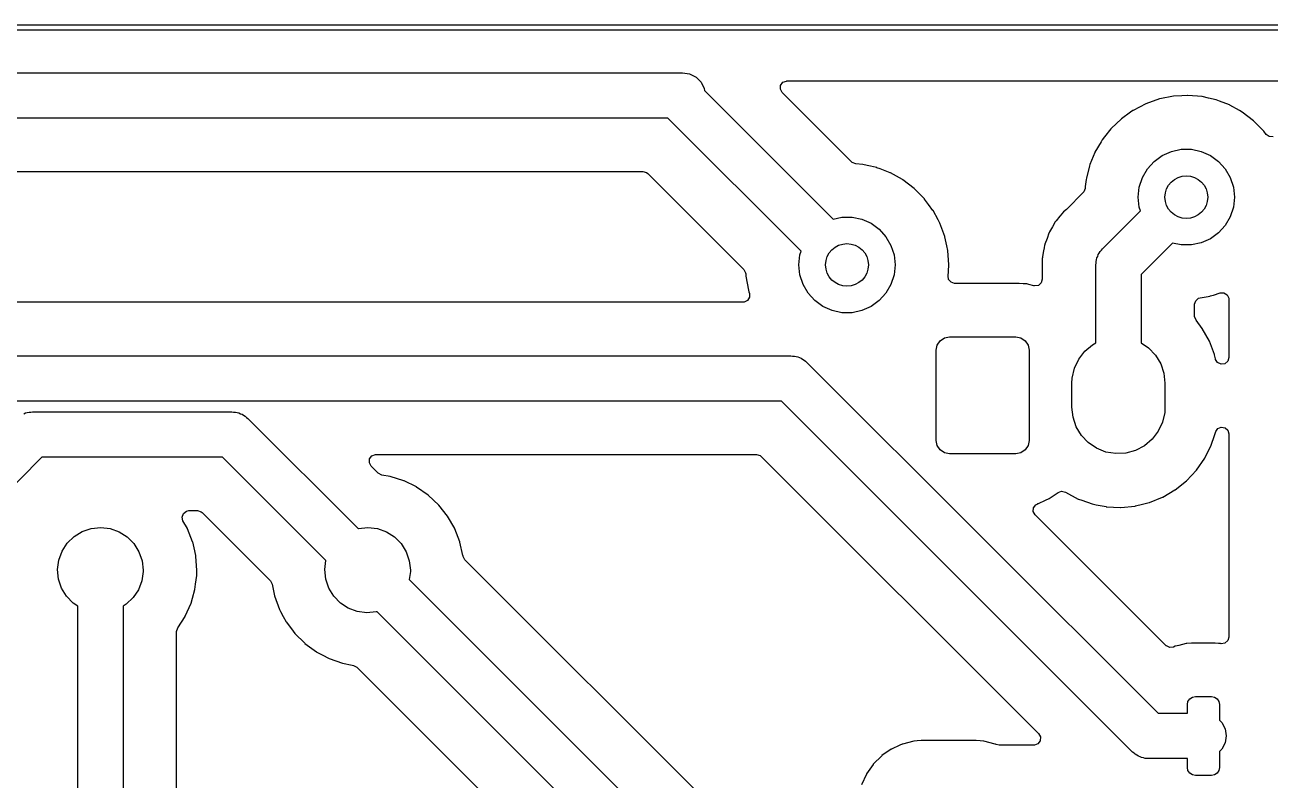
# Model space of a CAD drawing. Extents: x 86.3 to 160.1, y -151.8 to -76.2.
# Drawn here: x 109.71 to 133.01, y -90.29 to -76.15 of the extents above; entities that cross this region are included whole.
import ezdxf

# ---------------------------------------------------------------- set-up
doc = ezdxf.new("R2010")
doc.units = 0
doc.layers.add('BLACK', color=7, linetype='CONTINUOUS')

msp = doc.modelspace()

# ---------------------------------------------------------------- linework, layer by layer
at = {"layer": 'BLACK', "linetype": 'CONTINUOUS'}
for p, q in [((86.36, -76.15), (160.02, -76.15)), ((159.97, -76.25), (86.41, -76.25)), ((89.535, -77.045), (122.02, -77.045)), ((122.02, -77.045), (122.151, -77.0658)), ((122.151, -77.0658), (122.27, -77.1262)), ((122.27, -77.1262), (122.364, -77.2202)), ((122.364, -77.2202), (122.424, -77.3387)), ((122.424, -77.3387), (122.431, -77.3796)), ((123.848, -77.3533), (123.853, -77.2825)), ((123.882, -77.4156), (123.848, -77.3533)), ((123.853, -77.2825), (123.895, -77.2256)), ((123.895, -77.2256), (123.962, -77.2008)), ((123.962, -77.2008), (123.971, -77.2005)), ((123.971, -77.2005), (133.839, -77.2005)), ((122.431, -77.3796), (124.836, -79.785)), ((125.181, -78.7151), (123.882, -77.4156)), ((130.942, -77.5372), (130.688, -77.6264)), ((130.947, -77.5363), (130.942, -77.5372)), ((131.202, -77.4855), (130.947, -77.5363)), ((130.947, -77.5363), (130.947, -77.5363)), ((131.206, -77.4847), (131.202, -77.4855)), ((131.202, -77.4855), (131.202, -77.4855)), ((131.361, -77.4761), (131.206, -77.4847)), ((131.47, -77.4701), (131.361, -77.4761)), ((131.475, -77.4699), (131.47, -77.4701)), ((131.47, -77.4701), (131.47, -77.4701)), ((131.743, -77.4931), (131.475, -77.4699)), ((131.857, -77.5195), (131.743, -77.4931)), ((132.001, -77.5529), (131.857, -77.5195)), ((132.005, -77.5539), (132.001, -77.5529)), ((132.001, -77.5529), (132.001, -77.5529)), ((132.067, -77.5776), (132.005, -77.5539)), ((132.252, -77.6494), (132.067, -77.5776)), ((130.401, -77.7852), (130.23, -77.9069)), ((130.446, -77.753), (130.401, -77.7852)), ((130.449, -77.7504), (130.446, -77.753)), ((130.446, -77.753), (130.446, -77.753)), ((130.688, -77.6264), (130.449, -77.7504)), ((132.256, -77.651), (132.252, -77.6494)), ((132.252, -77.6494), (132.252, -77.6494)), ((132.26, -77.6532), (132.256, -77.651)), ((132.438, -77.753), (132.26, -77.6532)), ((132.26, -77.6532), (132.26, -77.6532)), ((132.491, -77.7825), (132.438, -77.753)), ((132.705, -77.9458), (132.491, -77.7825)), ((121.744, -77.895), (89.711, -77.895)), ((124.237, -80.3883), (121.744, -77.895)), ((130.23, -77.9069), (130.036, -78.0927)), ((132.894, -78.1376), (132.705, -77.9458)), ((129.913, -78.2479), (129.869, -78.304)), ((130.033, -78.0962), (129.913, -78.2479)), ((130.036, -78.0927), (130.033, -78.0962)), ((132.896, -78.1412), (132.894, -78.1376)), ((132.94, -78.1997), (132.896, -78.1412)), ((132.997, -78.2429), (132.94, -78.1997)), ((133.068, -78.2479), (132.997, -78.2429)), ((129.85, -78.3369), (129.736, -78.5329)), ((129.869, -78.304), (129.85, -78.3369)), ((130.995, -78.5956), (131.167, -78.519)), ((131.167, -78.519), (131.351, -78.4799)), ((131.351, -78.4799), (131.539, -78.4799)), ((131.539, -78.4799), (131.723, -78.519)), ((131.723, -78.519), (131.895, -78.5956)), ((125.193, -78.7257), (125.181, -78.7151)), ((125.259, -78.7515), (125.193, -78.7257)), ((125.393, -78.7631), (125.259, -78.7515)), ((129.732, -78.5409), (129.642, -78.7631)), ((129.734, -78.5368), (129.732, -78.5409)), ((129.736, -78.5329), (129.734, -78.5368)), ((129.736, -78.5329), (129.736, -78.5329)), ((130.717, -78.846), (130.843, -78.7062)), ((130.843, -78.7062), (130.995, -78.5956)), ((131.895, -78.5956), (132.047, -78.7062)), ((132.047, -78.7062), (132.173, -78.846)), ((101.816, -78.8955), (121.277, -78.8955)), ((121.277, -78.8955), (121.345, -78.9155)), ((121.345, -78.9155), (121.366, -78.9324)), ((121.366, -78.9324), (123.163, -80.7287)), ((125.475, -78.7821), (125.393, -78.7631)), ((125.651, -78.8229), (125.475, -78.7821)), ((125.655, -78.8239), (125.651, -78.8229)), ((125.651, -78.8229), (125.651, -78.8229)), ((125.717, -78.8476), (125.655, -78.8239)), ((125.902, -78.9194), (125.717, -78.8476)), ((125.906, -78.921), (125.902, -78.9194)), ((125.902, -78.9194), (125.902, -78.9194)), ((125.91, -78.9232), (125.906, -78.921)), ((126.132, -79.0474), (125.91, -78.9232)), ((125.91, -78.9232), (125.91, -78.9232)), ((129.632, -78.7905), (129.575, -79.0204)), ((129.633, -78.7862), (129.632, -78.7905)), ((129.632, -78.7905), (129.632, -78.7905)), ((129.642, -78.7631), (129.633, -78.7862)), ((130.623, -79.0089), (130.717, -78.846)), ((132.173, -78.846), (132.267, -79.0089)), ((126.141, -79.0525), (126.132, -79.0474)), ((126.355, -79.2158), (126.141, -79.0525)), ((126.544, -79.4076), (126.355, -79.2158)), ((129.551, -79.213), (129.524, -79.2787)), ((129.555, -79.1769), (129.551, -79.213)), ((129.568, -79.0474), (129.555, -79.1769)), ((129.575, -79.0204), (129.568, -79.0474)), ((130.545, -79.375), (130.565, -79.1879)), ((130.565, -79.1879), (130.623, -79.0089)), ((132.267, -79.0089), (132.325, -79.1879)), ((132.325, -79.1879), (132.345, -79.375)), ((126.546, -79.4112), (126.544, -79.4076)), ((126.62, -79.5108), (126.546, -79.4112)), ((126.546, -79.4112), (126.546, -79.4112)), ((129.515, -79.2892), (129.206, -79.5979)), ((129.524, -79.2787), (129.515, -79.2892)), ((130.565, -79.5621), (130.545, -79.375)), ((132.345, -79.375), (132.325, -79.5621)), ((126.704, -79.6241), (126.62, -79.5108)), ((126.706, -79.628), (126.704, -79.6241)), ((126.8, -79.8029), (126.706, -79.628)), ((129.149, -79.6476), (129.083, -79.7285)), ((129.2, -79.604), (129.149, -79.6476)), ((129.206, -79.5979), (129.2, -79.604)), ((129.874, -80.3445), (130.587, -79.6317)), ((130.587, -79.6317), (130.565, -79.5621)), ((132.325, -79.5621), (132.267, -79.7411)), ((124.836, -79.785), (125.001, -79.7499)), ((125.001, -79.7499), (125.189, -79.7499)), ((125.189, -79.7499), (125.373, -79.789)), ((125.373, -79.789), (125.545, -79.8656)), ((125.545, -79.8656), (125.697, -79.9762)), ((126.832, -79.8609), (126.8, -79.8029)), ((126.833, -79.8651), (126.832, -79.8609)), ((126.905, -80.0605), (126.833, -79.8651)), ((126.833, -79.8651), (126.833, -79.8651)), ((128.993, -79.8393), (128.941, -79.9303)), ((128.996, -79.8347), (128.993, -79.8393)), ((128.993, -79.8393), (128.993, -79.8393)), ((128.999, -79.8305), (128.996, -79.8347)), ((129.002, -79.8266), (128.999, -79.8305)), ((129.005, -79.8229), (129.002, -79.8266)), ((129.007, -79.8183), (129.005, -79.8229)), ((129.078, -79.734), (129.007, -79.8183)), ((129.08, -79.7327), (129.078, -79.734)), ((129.083, -79.7285), (129.08, -79.7327)), ((132.173, -79.904), (132.047, -80.0438)), ((132.267, -79.7411), (132.173, -79.904)), ((125.697, -79.9762), (125.823, -80.116)), ((125.823, -80.116), (125.917, -80.2789)), ((126.925, -80.1134), (126.905, -80.0605)), ((126.926, -80.1178), (126.925, -80.1134)), ((126.962, -80.2855), (126.926, -80.1178)), ((128.838, -80.1501), (128.799, -80.2531)), ((128.839, -80.1484), (128.838, -80.1501)), ((128.874, -80.0499), (128.839, -80.1484)), ((128.876, -80.0449), (128.874, -80.0499)), ((128.874, -80.0499), (128.874, -80.0499)), ((128.879, -80.0403), (128.876, -80.0449)), ((128.881, -80.0361), (128.879, -80.0403)), ((128.883, -80.0318), (128.881, -80.0361)), ((128.885, -80.0268), (128.883, -80.0318)), ((128.941, -79.9319), (128.885, -80.0268)), ((128.941, -79.9303), (128.941, -79.9319)), ((132.047, -80.0438), (131.895, -80.1544)), ((125.917, -80.2789), (125.975, -80.4579)), ((126.981, -80.3765), (126.962, -80.2855)), ((127, -80.645), (126.981, -80.3765)), ((128.774, -80.3824), (128.754, -80.4853)), ((128.785, -80.3218), (128.774, -80.3807)), ((128.774, -80.3807), (128.774, -80.3824)), ((128.794, -80.2723), (128.785, -80.3218)), ((128.796, -80.2673), (128.794, -80.2723)), ((128.797, -80.2628), (128.796, -80.2673)), ((128.798, -80.2583), (128.797, -80.2628)), ((128.799, -80.2531), (128.798, -80.2583)), ((129.831, -80.3952), (129.855, -80.3715)), ((129.855, -80.3715), (129.874, -80.3445)), ((131.186, -80.235), (130.6, -80.821)), ((131.351, -80.2701), (131.186, -80.235)), ((131.539, -80.2701), (131.351, -80.2701)), ((131.723, -80.231), (131.539, -80.2701)), ((131.895, -80.1544), (131.723, -80.231)), ((124.195, -80.645), (124.215, -80.4579)), ((124.215, -80.4579), (124.237, -80.3883)), ((125.975, -80.4579), (125.995, -80.645)), ((128.75, -80.5342), (128.749, -80.5357)), ((128.749, -80.5357), (128.749, -80.6254)), ((128.751, -80.5104), (128.75, -80.5145)), ((128.75, -80.5145), (128.75, -80.5145)), ((128.75, -80.5145), (128.75, -80.5342)), ((128.752, -80.5022), (128.751, -80.5063)), ((128.751, -80.5063), (128.751, -80.5104)), ((128.753, -80.4958), (128.752, -80.5011)), ((128.752, -80.5011), (128.752, -80.5011)), ((128.752, -80.5011), (128.752, -80.5021)), ((128.752, -80.5021), (128.752, -80.5022)), ((128.754, -80.4853), (128.753, -80.4905)), ((128.753, -80.4905), (128.753, -80.4958)), ((129.75, -80.645), (129.755, -80.612)), ((129.755, -80.5785), (129.766, -80.5467)), ((129.755, -80.612), (129.755, -80.5785)), ((129.766, -80.5467), (129.771, -80.5137)), ((129.771, -80.5137), (129.786, -80.4839)), ((129.786, -80.4839), (129.796, -80.4521)), ((129.796, -80.4521), (129.816, -80.425)), ((129.816, -80.425), (129.831, -80.3952)), ((123.163, -80.7287), (123.197, -80.791)), ((123.197, -80.791), (123.2, -80.8128)), ((123.2, -80.8128), (123.2, -80.8338)), ((123.2, -80.8338), (123.201, -80.8541)), ((124.215, -80.8321), (124.195, -80.645)), ((124.273, -81.0111), (124.215, -80.8321)), ((125.975, -80.8321), (125.917, -81.0111)), ((125.995, -80.645), (125.975, -80.8321)), ((126.986, -80.8467), (126.996, -80.7678)), ((126.996, -80.9158), (126.986, -80.8467)), ((126.996, -80.7678), (126.997, -80.7646)), ((126.996, -80.7678), (126.996, -80.7678)), ((126.997, -80.7646), (127, -80.645)), ((128.749, -80.6284), (128.747, -80.7323)), ((128.747, -80.7323), (128.748, -80.7376)), ((128.748, -80.7376), (128.748, -80.7376)), ((128.748, -80.7376), (128.748, -80.7402)), ((128.748, -80.7402), (128.749, -80.7585)), ((128.749, -80.6254), (128.749, -80.6284)), ((128.749, -80.7585), (128.749, -80.9134)), ((129.75, -82.1063), (129.75, -80.645)), ((130.6, -80.821), (130.6, -82.1031)), ((123.201, -80.8541), (123.25, -81.1188)), ((124.367, -81.174), (124.273, -81.0111)), ((125.917, -81.0111), (125.823, -81.174)), ((127.042, -80.9695), (126.996, -80.9158)), ((127.11, -80.9895), (127.042, -80.9695)), ((128.317, -80.9895), (127.11, -80.9895)), ((128.32, -80.9897), (128.317, -80.9895)), ((128.394, -80.9957), (128.32, -80.9897)), ((128.32, -80.9897), (128.32, -80.9897)), ((128.458, -81.0009), (128.394, -80.9957)), ((128.496, -81.0108), (128.458, -81.0009)), ((128.592, -81.0354), (128.496, -81.0108)), ((128.606, -81.0381), (128.592, -81.0354)), ((128.676, -81.028), (128.606, -81.0381)), ((128.729, -80.9815), (128.676, -81.028)), ((128.749, -80.9134), (128.729, -80.9815)), ((123.236, -81.3107), (123.172, -81.3425)), ((123.272, -81.2496), (123.236, -81.3107)), ((123.25, -81.1188), (123.259, -81.1471)), ((123.259, -81.1471), (123.269, -81.1786)), ((123.269, -81.1786), (123.272, -81.2496)), ((124.493, -81.3138), (124.367, -81.174)), ((124.645, -81.4244), (124.493, -81.3138)), ((125.697, -81.3138), (125.545, -81.4244)), ((125.823, -81.174), (125.697, -81.3138)), ((131.6, -81.3826), (131.621, -81.3145)), ((131.621, -81.3145), (131.674, -81.268)), ((131.674, -81.268), (131.706, -81.2583)), ((131.706, -81.2583), (131.89, -81.2277)), ((131.89, -81.2277), (131.894, -81.2264)), ((131.894, -81.2264), (131.952, -81.208)), ((131.894, -81.2264), (131.894, -81.2264)), ((131.952, -81.208), (132.076, -81.169)), ((132.076, -81.169), (132.146, -81.1675)), ((132.146, -81.1675), (132.207, -81.2046)), ((132.207, -81.2046), (132.238, -81.2686)), ((132.238, -81.2686), (132.239, -81.2891)), ((132.239, -81.2891), (132.239, -82.3791)), ((123.15, -81.3445), (101.816, -81.3445)), ((123.172, -81.3425), (123.15, -81.3445)), ((124.817, -81.501), (124.645, -81.4244)), ((125.001, -81.5401), (124.817, -81.501)), ((125.189, -81.5401), (125.001, -81.5401)), ((125.373, -81.501), (125.189, -81.5401)), ((125.545, -81.4244), (125.373, -81.501)), ((131.6, -81.602), (131.6, -81.3826)), ((131.601, -81.6121), (131.6, -81.602)), ((131.626, -81.6784), (131.601, -81.6121)), ((131.744, -81.833), (131.626, -81.6784)), ((126.838, -82.0632), (126.919, -82.009)), ((126.919, -82.009), (127.015, -81.99)), ((127.015, -81.99), (128.255, -81.99)), ((128.255, -81.99), (128.351, -82.009)), ((128.351, -82.009), (128.432, -82.0632)), ((131.876, -82.0703), (131.744, -81.833)), ((126.765, -82.24), (126.784, -82.1443)), ((126.765, -83.93), (126.765, -82.24)), ((126.784, -82.1443), (126.838, -82.0632)), ((128.432, -82.0632), (128.486, -82.1443)), ((128.486, -82.1443), (128.505, -82.24)), ((128.505, -82.24), (128.505, -83.93)), ((129.545, -82.26), (129.689, -82.1387)), ((129.689, -82.1387), (129.75, -82.1063)), ((130.6, -82.1031), (130.739, -82.1975)), ((130.739, -82.1975), (130.868, -82.334)), ((131.972, -82.3242), (131.876, -82.0703)), ((100.69, -82.345), (124.045, -82.345)), ((124.045, -82.345), (124.078, -82.3502)), ((124.078, -82.3502), (124.111, -82.3502)), ((124.111, -82.3502), (124.143, -82.3606)), ((124.143, -82.3606), (124.176, -82.3658)), ((124.176, -82.3658), (124.206, -82.381)), ((124.206, -82.381), (124.238, -82.3913)), ((124.238, -82.3913), (124.265, -82.411)), ((124.265, -82.411), (124.295, -82.4262)), ((124.295, -82.4262), (124.318, -82.4498)), ((124.318, -82.4498), (124.346, -82.4695)), ((124.346, -82.4695), (130.916, -89.04)), ((129.351, -82.5796), (129.431, -82.4093)), ((129.431, -82.4093), (129.545, -82.26)), ((130.868, -82.334), (130.965, -82.4951)), ((131.973, -82.3286), (131.972, -82.3242)), ((131.973, -82.3287), (131.973, -82.3286)), ((131.99, -82.4063), (131.973, -82.3287)), ((131.993, -82.4146), (131.99, -82.4063)), ((132.031, -82.4744), (131.993, -82.4146)), ((132.096, -82.5038), (132.031, -82.4744)), ((132.219, -82.4472), (132.166, -82.4937)), ((132.239, -82.3791), (132.219, -82.4472)), ((129.31, -82.763), (129.351, -82.5796)), ((130.965, -82.4951), (131.025, -82.6732)), ((131.025, -82.6732), (131.045, -82.86)), ((132.166, -82.4937), (132.096, -82.5038)), ((129.305, -82.86), (129.31, -82.763)), ((129.305, -83.31), (129.305, -82.86)), ((131.045, -82.86), (131.045, -83.31)), ((123.869, -83.195), (100.69, -83.195)), ((109.724, -83.4158), (109.757, -83.4106)), ((109.757, -83.4106), (109.789, -83.4002)), ((109.789, -83.4002), (109.822, -83.4002)), ((109.822, -83.4002), (109.855, -83.395)), ((109.855, -83.395), (113.585, -83.395)), ((113.585, -83.395), (113.618, -83.4002)), ((113.618, -83.4002), (113.651, -83.4002)), ((113.651, -83.4002), (113.683, -83.4106)), ((113.683, -83.4106), (113.716, -83.4158)), ((130.439, -89.7655), (123.869, -83.195)), ((129.325, -83.4968), (129.305, -83.31)), ((131.04, -83.407), (130.999, -83.5904)), ((131.045, -83.31), (131.04, -83.407)), ((109.694, -83.431), (109.724, -83.4158)), ((113.716, -83.4158), (113.746, -83.431)), ((113.746, -83.431), (113.778, -83.4413)), ((113.778, -83.4413), (113.805, -83.461)), ((113.805, -83.461), (113.835, -83.4762)), ((113.835, -83.4762), (113.858, -83.4998)), ((113.858, -83.4998), (113.886, -83.5195)), ((113.886, -83.5195), (115.947, -85.5808)), ((129.385, -83.6749), (129.325, -83.4968)), ((130.999, -83.5904), (130.919, -83.7607)), ((129.482, -83.836), (129.385, -83.6749)), ((129.611, -83.9725), (129.482, -83.836)), ((130.919, -83.7607), (130.805, -83.91)), ((131.91, -84.0217), (131.971, -83.8357)), ((131.971, -83.8357), (131.994, -83.7668)), ((131.994, -83.7668), (132.034, -83.7083)), ((132.034, -83.7083), (132.099, -83.6809)), ((132.099, -83.6809), (132.169, -83.6932)), ((132.169, -83.6932), (132.222, -83.7413)), ((132.222, -83.7413), (132.239, -83.8061)), ((132.239, -83.8061), (132.239, -87.6124)), ((126.784, -84.0257), (126.765, -83.93)), ((126.838, -84.1068), (126.784, -84.0257)), ((126.919, -84.161), (126.838, -84.1068)), ((128.432, -84.1068), (128.351, -84.161)), ((128.486, -84.0257), (128.432, -84.1068)), ((128.505, -83.93), (128.486, -84.0257)), ((129.767, -84.0782), (129.611, -83.9725)), ((129.941, -84.148), (129.767, -84.0782)), ((130.661, -84.0313), (130.495, -84.1189)), ((130.805, -83.91), (130.661, -84.0313)), ((131.789, -84.2647), (131.91, -84.0217)), ((110.031, -84.245), (107.105, -87.171)), ((113.409, -84.245), (110.031, -84.245)), ((115.346, -86.1822), (113.409, -84.245)), ((116.158, -84.3483), (116.163, -84.2775)), ((116.163, -84.2775), (116.205, -84.2206)), ((116.205, -84.2206), (116.272, -84.1958)), ((116.272, -84.1958), (116.281, -84.1955)), ((116.281, -84.1955), (123.402, -84.1955)), ((123.402, -84.1955), (123.47, -84.2155)), ((123.47, -84.2155), (123.491, -84.2324)), ((123.491, -84.2324), (128.681, -89.4219)), ((127.015, -84.18), (126.919, -84.161)), ((128.255, -84.18), (127.015, -84.18)), ((128.351, -84.161), (128.255, -84.18)), ((130.126, -84.1786), (129.941, -84.148)), ((130.314, -84.1688), (130.126, -84.1786)), ((130.495, -84.1189), (130.314, -84.1688)), ((131.635, -84.4877), (131.789, -84.2647)), ((116.192, -84.4106), (116.158, -84.3483)), ((116.325, -84.5442), (116.192, -84.4106)), ((116.394, -84.5795), (116.325, -84.5442)), ((116.546, -84.6043), (116.394, -84.5795)), ((131.449, -84.6861), (131.635, -84.4877)), ((116.801, -84.6859), (116.546, -84.6043)), ((116.806, -84.688), (116.801, -84.6859)), ((117.037, -84.8022), (116.806, -84.688)), ((116.806, -84.688), (116.806, -84.688)), ((117.041, -84.8043), (117.037, -84.8022)), ((117.261, -84.9568), (117.041, -84.8043)), ((131.237, -84.8557), (131.449, -84.6861)), ((117.456, -85.1402), (117.261, -84.9568)), ((128.808, -85.052), (128.877, -85.0206)), ((128.877, -85.0206), (128.917, -84.9928)), ((128.917, -84.9928), (129.044, -84.9045)), ((129.044, -84.9045), (129.111, -84.8821)), ((129.111, -84.8821), (129.182, -84.9009)), ((129.182, -84.9009), (129.184, -84.9022)), ((129.184, -84.9022), (129.424, -85.0286)), ((129.424, -85.0286), (129.428, -85.0302)), ((129.428, -85.0302), (129.428, -85.0302)), ((129.428, -85.0302), (129.49, -85.052)), ((130.756, -85.093), (130.999, -84.9945)), ((130.999, -84.9945), (131.003, -84.9928)), ((130.999, -84.9945), (130.999, -84.9945)), ((131.003, -84.9928), (131.007, -84.9905)), ((131.007, -84.9905), (131.233, -84.858)), ((131.007, -84.9905), (131.007, -84.9905)), ((131.233, -84.858), (131.237, -84.8557)), ((131.233, -84.858), (131.233, -84.858)), ((112.677, -85.298), (112.733, -85.2543)), ((112.733, -85.2543), (112.779, -85.2455)), ((112.779, -85.2455), (112.942, -85.2455)), ((112.942, -85.2455), (113.01, -85.2655)), ((113.01, -85.2655), (113.031, -85.2824)), ((117.622, -85.3503), (117.456, -85.1402)), ((128.582, -85.2625), (128.587, -85.1917)), ((128.616, -85.3248), (128.582, -85.2625)), ((128.587, -85.1917), (128.629, -85.1349)), ((128.629, -85.1349), (128.664, -85.1183)), ((128.663, -85.1168), (128.669, -85.1149)), ((128.664, -85.1183), (128.663, -85.1168)), ((128.669, -85.1149), (128.674, -85.1135)), ((128.674, -85.1135), (128.679, -85.1112)), ((128.679, -85.1112), (128.808, -85.052)), ((128.679, -85.1112), (128.679, -85.1112)), ((129.49, -85.052), (129.68, -85.119)), ((129.68, -85.119), (129.76, -85.1349)), ((129.76, -85.1349), (129.942, -85.1706)), ((129.942, -85.1706), (129.942, -85.1706)), ((129.942, -85.1706), (129.946, -85.1715)), ((129.946, -85.1715), (129.951, -85.1718)), ((129.951, -85.1718), (129.951, -85.1718)), ((129.951, -85.1718), (130.213, -85.1848)), ((130.213, -85.1848), (130.213, -85.1848)), ((130.213, -85.1848), (130.218, -85.185)), ((130.218, -85.185), (130.488, -85.1592)), ((130.488, -85.1592), (130.492, -85.1582)), ((130.492, -85.1582), (130.622, -85.1263)), ((130.492, -85.1582), (130.492, -85.1582)), ((130.622, -85.1263), (130.751, -85.0947)), ((130.751, -85.0947), (130.756, -85.093)), ((112.653, -85.365), (112.677, -85.298)), ((112.67, -85.434), (112.653, -85.365)), ((112.755, -85.5827), (112.67, -85.434)), ((113.031, -85.2824), (114.307, -86.5578)), ((117.755, -85.5827), (117.622, -85.3503)), ((131.065, -87.7743), (128.616, -85.3248)), ((110.505, -85.8544), (110.632, -85.7296)), ((110.632, -85.7296), (110.784, -85.6361)), ((110.784, -85.6361), (110.953, -85.5787)), ((110.953, -85.5787), (111.131, -85.56)), ((111.131, -85.56), (111.308, -85.5811)), ((111.308, -85.5811), (111.476, -85.641)), ((111.476, -85.641), (111.626, -85.7365)), ((111.626, -85.7365), (111.752, -85.8631)), ((112.756, -85.587), (112.755, -85.5827)), ((112.85, -85.8278), (112.756, -85.587)), ((112.756, -85.587), (112.756, -85.587)), ((115.947, -85.5808), (115.953, -85.5787)), ((115.953, -85.5787), (116.131, -85.56)), ((116.131, -85.56), (116.308, -85.5811)), ((116.308, -85.5811), (116.476, -85.641)), ((116.476, -85.641), (116.626, -85.7365)), ((116.626, -85.7365), (116.752, -85.8631)), ((117.756, -85.587), (117.755, -85.5827)), ((117.85, -85.8278), (117.756, -85.587)), ((117.756, -85.587), (117.756, -85.587)), ((110.408, -86.0043), (110.505, -85.8544)), ((111.752, -85.8631), (111.846, -86.0143)), ((112.852, -85.8321), (112.85, -85.8278)), ((112.877, -85.9442), (112.852, -85.8321)), ((112.909, -86.0848), (112.877, -85.9442)), ((116.752, -85.8631), (116.846, -86.0143)), ((117.852, -85.8321), (117.85, -85.8278)), ((117.853, -85.8367), (117.852, -85.8321)), ((117.909, -86.0848), (117.853, -85.8367)), ((110.325, -86.3488), (110.347, -86.1719)), ((110.347, -86.1719), (110.408, -86.0043)), ((111.846, -86.0143), (111.905, -86.1828)), ((111.905, -86.1828), (111.925, -86.36)), ((112.911, -86.0931), (112.909, -86.0848)), ((112.911, -86.0978), (112.911, -86.0931)), ((112.918, -86.1893), (112.911, -86.0978)), ((112.911, -86.0978), (112.911, -86.0978)), ((112.931, -86.36), (112.918, -86.1893)), ((115.325, -86.3488), (115.346, -86.1822)), ((116.846, -86.0143), (116.905, -86.1828)), ((116.905, -86.1828), (116.925, -86.36)), ((117.911, -86.0931), (117.909, -86.0848)), ((117.911, -86.0968), (117.911, -86.0931)), ((117.912, -86.1028), (117.911, -86.0968)), ((117.946, -86.1652), (117.912, -86.1028)), ((123.206, -91.4251), (117.946, -86.1652)), ((110.342, -86.5263), (110.325, -86.3488)), ((111.925, -86.3823), (111.9, -86.559)), ((111.925, -86.36), (111.925, -86.3823)), ((112.928, -86.4429), (112.93, -86.3928)), ((112.928, -86.4545), (112.928, -86.4429)), ((112.93, -86.3928), (112.931, -86.36)), ((115.342, -86.5263), (115.325, -86.3488)), ((116.925, -86.3823), (116.903, -86.5369)), ((116.925, -86.36), (116.925, -86.3823)), ((110.399, -86.6956), (110.342, -86.5263)), ((111.9, -86.559), (111.837, -86.7257)), ((112.894, -86.72), (112.907, -86.6223)), ((112.907, -86.6223), (112.928, -86.4576)), ((112.928, -86.4576), (112.928, -86.4545)), ((112.928, -86.4576), (112.928, -86.4576)), ((114.307, -86.5578), (114.341, -86.6223)), ((114.341, -86.6223), (114.385, -86.8425)), ((115.399, -86.6956), (115.342, -86.5263)), ((116.903, -86.5369), (122.829, -92.4625)), ((110.491, -86.8481), (110.399, -86.6956)), ((110.615, -86.9764), (110.491, -86.8481)), ((111.738, -86.8742), (111.609, -86.9972)), ((111.837, -86.7257), (111.738, -86.8742)), ((112.822, -86.9775), (112.848, -86.8857)), ((112.848, -86.8857), (112.893, -86.7245)), ((112.893, -86.7245), (112.894, -86.72)), ((112.893, -86.7245), (112.893, -86.7245)), ((114.385, -86.8425), (114.476, -87.0944)), ((115.491, -86.8481), (115.399, -86.6956)), ((115.615, -86.9764), (115.491, -86.8481)), ((110.7, -87.032), (110.615, -86.9764)), ((110.7, -96.9196), (110.7, -87.032)), ((111.609, -86.9972), (111.55, -87.0322)), ((111.55, -87.0322), (111.55, -96.129)), ((112.712, -87.2215), (112.822, -86.9775)), ((114.476, -87.0944), (114.497, -87.1351)), ((114.497, -87.1351), (114.546, -87.2255)), ((115.764, -87.0741), (115.615, -86.9764)), ((115.931, -87.1362), (115.764, -87.0741)), ((116.108, -87.1598), (115.931, -87.1362)), ((116.286, -87.1437), (116.108, -87.1598)), ((116.302, -87.1383), (116.286, -87.1437)), ((122.352, -93.188), (116.302, -87.1383)), ((112.571, -87.4411), (112.709, -87.2255)), ((112.709, -87.2255), (112.712, -87.2215)), ((112.709, -87.2255), (112.709, -87.2255)), ((114.546, -87.2255), (114.602, -87.3301)), ((114.602, -87.3301), (114.605, -87.3339)), ((114.605, -87.3339), (114.605, -87.3339)), ((114.605, -87.3339), (114.731, -87.5023)), ((112.55, -87.5092), (112.571, -87.4411)), ((112.55, -93.4093), (112.55, -87.5092)), ((114.731, -87.5023), (114.762, -87.5445)), ((114.762, -87.5445), (114.766, -87.5478)), ((114.766, -87.5478), (114.766, -87.5478)), ((114.766, -87.5478), (114.949, -87.7297)), ((114.949, -87.7297), (114.952, -87.733)), ((114.952, -87.733), (115.168, -87.8912)), ((131.071, -87.7797), (131.065, -87.7743)), ((131.135, -87.8097), (131.071, -87.7797)), ((131.206, -87.8002), (131.135, -87.8097)), ((131.237, -87.7861), (131.206, -87.8002)), ((131.243, -87.7837), (131.237, -87.7861)), ((131.237, -87.7861), (131.237, -87.7861)), ((131.306, -87.7684), (131.243, -87.7837)), ((131.443, -87.7354), (131.306, -87.7684)), ((131.448, -87.7342), (131.443, -87.7354)), ((131.443, -87.7354), (131.443, -87.7354)), ((131.453, -87.7338), (131.448, -87.7342)), ((131.544, -87.7272), (131.453, -87.7338)), ((131.453, -87.7338), (131.453, -87.7338)), ((131.546, -87.727), (131.544, -87.7272)), ((131.544, -87.7272), (131.544, -87.7272)), ((131.984, -87.727), (131.546, -87.727)), ((131.986, -87.7272), (131.984, -87.727)), ((132.044, -87.7313), (131.986, -87.7272)), ((131.986, -87.7272), (131.986, -87.7272)), ((132.08, -87.7339), (132.044, -87.7313)), ((132.085, -87.7351), (132.08, -87.7339)), ((132.086, -87.7352), (132.085, -87.7351)), ((132.096, -87.7371), (132.086, -87.7352)), ((132.166, -87.727), (132.096, -87.7371)), ((132.219, -87.6805), (132.166, -87.727)), ((132.239, -87.6124), (132.219, -87.6805)), ((115.168, -87.8912), (115.172, -87.8934)), ((115.172, -87.8934), (115.172, -87.8934)), ((115.172, -87.8934), (115.275, -87.9472)), ((115.275, -87.9472), (115.405, -88.0158)), ((115.405, -88.0158), (115.658, -88.104)), ((115.658, -88.104), (115.837, -88.1381)), ((115.837, -88.1381), (115.861, -88.1426)), ((115.861, -88.1426), (115.926, -88.1773)), ((115.926, -88.1773), (120.088, -92.3386)), ((131.476, -88.8201), (131.509, -88.7714)), ((131.509, -88.7714), (131.558, -88.7389)), ((131.558, -88.7389), (131.615, -88.7275)), ((131.615, -88.7275), (131.915, -88.7275)), ((131.915, -88.7275), (131.972, -88.7389)), ((131.972, -88.7389), (132.021, -88.7714)), ((132.021, -88.7714), (132.054, -88.8201)), ((131.465, -88.8775), (131.476, -88.8201)), ((131.465, -89.04), (131.465, -88.8775)), ((132.054, -88.8201), (132.065, -88.8775)), ((132.065, -88.8775), (132.065, -89.1714)), ((130.916, -89.04), (131.465, -89.04)), ((132.065, -89.1714), (132.109, -89.2152)), ((132.109, -89.2152), (132.169, -89.3337)), ((128.681, -89.4219), (128.715, -89.4842)), ((132.169, -89.3337), (132.19, -89.465)), ((132.19, -89.465), (132.169, -89.5963)), ((126.087, -89.6367), (125.928, -89.7094)), ((126.126, -89.6188), (126.087, -89.6367)), ((126.131, -89.6165), (126.126, -89.6188)), ((126.126, -89.6188), (126.126, -89.6188)), ((126.347, -89.5609), (126.131, -89.6165)), ((126.411, -89.5557), (126.347, -89.5609)), ((126.485, -89.5497), (126.411, -89.5557)), ((126.488, -89.5495), (126.485, -89.5497)), ((126.485, -89.5497), (126.485, -89.5497)), ((127.512, -89.5495), (126.488, -89.5495)), ((127.515, -89.5497), (127.512, -89.5495)), ((127.589, -89.5557), (127.515, -89.5497)), ((127.515, -89.5497), (127.515, -89.5497)), ((127.653, -89.5609), (127.589, -89.5557)), ((127.869, -89.6165), (127.653, -89.5609)), ((127.874, -89.6188), (127.869, -89.6165)), ((127.889, -89.6256), (127.874, -89.6188)), ((127.874, -89.6188), (127.874, -89.6188)), ((127.941, -89.637), (127.889, -89.6256)), ((128.592, -89.637), (127.941, -89.637)), ((128.601, -89.6367), (128.592, -89.637)), ((128.667, -89.6119), (128.601, -89.6367)), ((128.71, -89.555), (128.667, -89.6119)), ((128.715, -89.4842), (128.71, -89.555)), ((132.169, -89.5963), (132.109, -89.7148)), ((125.745, -89.8368), (125.587, -89.9946)), ((125.749, -89.8336), (125.745, -89.8368)), ((125.923, -89.7126), (125.749, -89.8336)), ((125.749, -89.8336), (125.749, -89.8336)), ((125.928, -89.7094), (125.923, -89.7126)), ((125.923, -89.7126), (125.923, -89.7126)), ((130.467, -89.7852), (130.439, -89.7655)), ((130.49, -89.8088), (130.467, -89.7852)), ((130.52, -89.824), (130.49, -89.8088)), ((130.547, -89.8437), (130.52, -89.824)), ((130.579, -89.854), (130.547, -89.8437)), ((130.609, -89.8692), (130.579, -89.854)), ((130.642, -89.8744), (130.609, -89.8692)), ((130.674, -89.8848), (130.642, -89.8744)), ((130.707, -89.8848), (130.674, -89.8848)), ((130.74, -89.89), (130.707, -89.8848)), ((131.465, -89.89), (130.74, -89.89)), ((131.465, -90.0525), (131.465, -89.89)), ((132.109, -89.7148), (132.065, -89.7586)), ((132.065, -89.7586), (132.065, -90.0525)), ((125.584, -89.9992), (125.463, -90.1733)), ((125.587, -89.9946), (125.584, -89.9992)), ((125.584, -89.9992), (125.584, -89.9992)), ((131.476, -90.1099), (131.465, -90.0525)), ((131.509, -90.1586), (131.476, -90.1099)), ((131.558, -90.1911), (131.509, -90.1586)), ((132.021, -90.1586), (131.972, -90.1911)), ((132.054, -90.1099), (132.021, -90.1586)), ((132.065, -90.0525), (132.054, -90.1099)), ((125.459, -90.1779), (125.366, -90.3809)), ((125.463, -90.1733), (125.459, -90.1779)), ((131.615, -90.2025), (131.558, -90.1911)), ((131.915, -90.2025), (131.615, -90.2025)), ((131.972, -90.1911), (131.915, -90.2025))]:
    msp.add_line(p, q, dxfattribs=at)
at = {"layer": 'BLACK'}
for centre in [(131.445, -79.375), (125.095, -80.645)]:
    msp.add_circle(centre, 0.4, dxfattribs=at)

doc.saveas('drawing.dxf')
